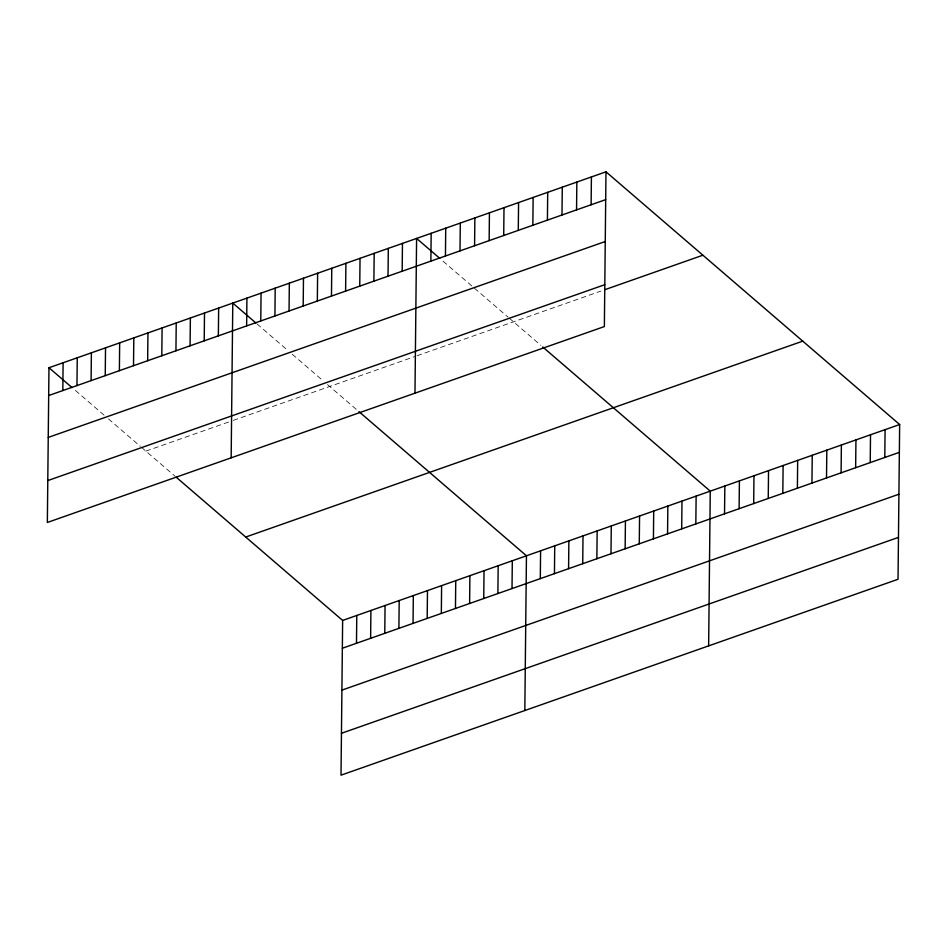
<?xml version="1.0" encoding="UTF-8"?>
<svg xmlns="http://www.w3.org/2000/svg" width="947" height="947" viewBox="0 0 947 947"><rect width="100%" height="100%" fill="white"/><g stroke="black" fill="none" stroke-linecap="round" stroke-linejoin="round"><path stroke-width="0.71" stroke-dasharray="4.74 3.55" d="M145.885 451.115L230.713 421.285M233.293 420.373L414.537 356.64M417.106 355.729L600.919 291.084M443.03 261.171L508.006 317.091M509.107 318.038L540.737 345.264M257.016 323.933L287.852 350.461M292.256 354.249L323.093 380.789M327.496 384.577L356.924 409.909M75.405 390.472L104.028 415.106M108.443 418.905L140.369 446.38M141.47 447.327L175.124 476.294"/><path stroke-width="1.42" d="M48.972 367.732L47.35 522.472L604.364 326.561L605.985 171.821L48.972 367.732L72.102 387.631M62.822 390.566L63.106 362.748M76.956 385.595L77.252 357.777M91.101 380.623L91.386 352.805M105.235 375.651L105.531 347.833M119.381 370.679L119.665 342.861M133.515 365.696L133.811 337.89M147.661 360.724L147.945 332.918M161.795 355.752L162.091 327.946M175.941 350.781L176.225 322.974M190.075 345.809L190.371 318.003M204.209 340.837L204.505 313.031M218.355 335.865L218.65 308.047M231.163 457.815L232.784 303.076L255.915 322.986M246.634 325.922L246.918 298.104M260.768 320.95L261.064 293.132M274.914 315.967L275.198 288.16M289.048 310.995L289.344 283.189M303.194 306.023L303.478 278.217M317.328 301.051L317.624 273.245M331.474 296.08L331.758 268.273M345.608 291.108L345.904 263.302M176.142 477.158L342.636 620.439L341.015 775.179L898.028 579.268L899.65 424.528L605.985 171.821M359.753 286.136L360.038 258.318M356.486 643.273L356.782 615.467M373.887 281.164L374.183 253.346M370.62 638.302L370.916 610.484M388.033 276.193L388.317 248.374M384.766 633.33L385.062 605.512M402.167 271.221L402.463 243.403M398.9 628.358L399.196 600.54M414.975 393.171L416.597 238.431L439.728 258.33M413.046 623.386L413.33 595.568M427.18 618.403L427.476 590.597M430.873 261.123L431.169 233.305M441.326 613.431L441.61 585.625M445.445 255.998L445.729 228.18M455.46 608.459L455.756 580.653M460.005 250.872L460.301 223.066M469.605 603.488L469.89 575.681M474.577 245.746L474.873 217.94M483.739 598.516L484.035 570.71M489.149 240.621L489.433 212.815M497.885 593.544L498.169 565.738M503.709 235.507L504.005 207.689M512.019 588.572L512.315 560.754M518.281 230.381L518.577 202.563M524.827 710.522L526.449 555.782L358.949 411.637M532.853 225.256L533.137 197.45M540.299 578.629L540.595 550.811M547.413 220.13L547.709 192.324M554.445 573.657L554.729 545.839M561.985 215.005L562.281 187.198M568.579 568.685L568.875 540.867M576.557 209.879L576.841 182.073M582.725 563.702L583.009 535.895M591.117 204.765L591.413 176.947M596.859 558.73L597.155 530.924M610.993 553.758L611.288 525.952M625.138 548.787L625.434 520.98M639.272 543.815L639.568 516.008M653.418 538.843L653.702 511.037M667.552 533.871L667.848 506.053M681.698 528.9L681.982 501.081M695.832 523.928L696.128 496.11M708.64 645.878L710.262 491.138L542.761 346.993M724.538 513.83L724.834 486.012M739.11 508.705L739.406 480.898M753.682 503.579L753.966 475.773M768.242 498.453L768.538 470.647M782.814 493.328L783.11 465.522M797.386 488.214L797.67 460.396M811.946 483.088L812.242 455.27M826.518 477.963L826.814 450.156M841.09 472.837L841.374 445.031M855.65 467.711L855.946 439.905M870.222 462.598L870.518 434.78M884.794 457.472L885.078 429.654M48.676 395.538L605.689 199.639M48.238 437.419L605.251 241.521M47.788 480.579L604.802 284.68M604.884 289.687L702.887 255.216M245.723 537.044L802.736 341.145M342.636 620.439L899.65 424.528M342.352 648.245L899.354 452.346M341.903 690.126L898.916 494.227M341.453 733.286L898.466 537.387"/></g></svg>
